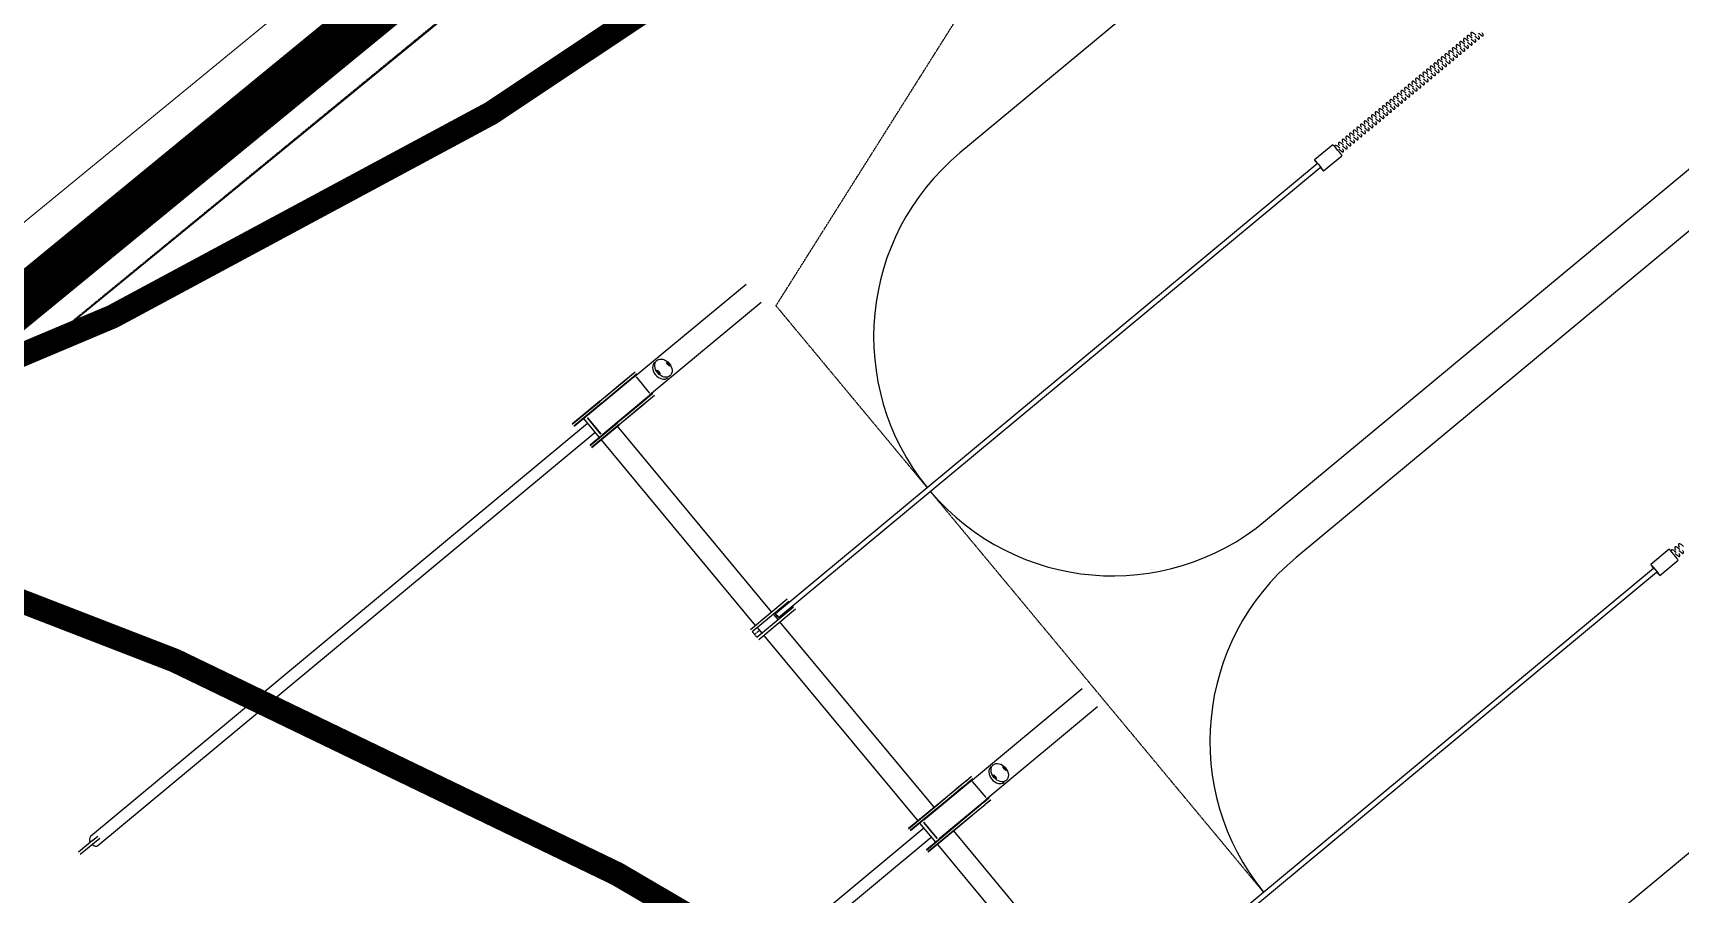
# Model space of a CAD drawing. Header units: millimetres. Extents: x 246416442 to 246896683, y 7418963194 to 7419503218.
# Drawn here: x 246838784 to 246845672, y 7419422837 to 7419426439 of the extents above; entities that cross this region are included whole.
import ezdxf
from ezdxf.lldxf.tags import DXFTag

# ---------------------------------------------------------------- set-up
doc = ezdxf.new("R2010")
doc.units = ezdxf.units.MM
for name, pattern in [('DASHED', [0.75, 0.5, -0.25]), ('DASHED2', [9.525, 6.35, -3.175]), ('HIDDEN', [9.525, 6.35, -3.175])]:
    doc.linetypes.add(name, pattern=pattern)
for name, color, linetype in [('L-EDGE-CONCRETE', 1, 'CONCRETE_EDGE_SHORT'), ('L-Hatch Boundary', 1, 'Continuous'), ('L-ST-SHADE-SAIL', 5, 'DASHED2'), ('L-X-E-PLAY', 9, 'Continuous'), ('L-X-E-PLAY (FallZone)', 252, 'HIDDEN'), ('L-X-E-PLAY (FreeSpace)', 5, 'Continuous')]:
    doc.layers.add(name, color=color, linetype=linetype)
doc.layers.add('L-SUB-SOIL DRAINAGE', color=170, linetype='SUBSOIL', lineweight=20)
doc.styles.get("Standard").update_dxf_attribs({"font": 'arial.ttf'})
doc.linetypes.add('CONCRETE_EDGE_SHORT', pattern='A,0.5,-0.2,["CE",Standard,S=0.1,R=0,X=-0.05,Y=-0.05],-0.2', length=0.9)
tags = doc.linetypes.add('SUBSOIL', pattern='A,12.7,-5.08,["SSD",Standard,S=2.54,R=0,X=-2.54,Y=-1.27],-6.35', length=24.13).pattern_tags.tags
tags[6] = DXFTag(74, 10)

# ---------------------------------------------------------------- blocks, each defined once
blk = doc.blocks.new('Double Skyrider - Moduplay')
at = {"layer": 'L-X-E-PLAY', "lineweight": 25}
for p, q in [((-130658.1, -683021.3), (-130757.9, -683021.3)), ((-130757.9, -683081.3), (-130658.1, -683081.3)), ((-127711.4, -683041.3), (-130656.7, -683041.3)), ((-130656.7, -683061.3), (-127711.4, -683061.3)), ((-127704.6, -683078.3), (-127704.6, -684087.3)), ((-127615.7, -684087.3), (-127615.7, -683078.3)), ((-128498.5, -684101.3), (-127890.8, -684101.3)), ((-127877, -684088.3), (-127906.5, -684088.3)), ((-127906.5, -684098.3), (-127877, -684098.3)), ((-127905.5, -684087.3), (-127876, -684087.3)), ((-127876, -684099.3), (-127905.5, -684099.3)), ((-127897.2, -684107.3), (-127897.2, -684195.3)), ((-127637.1, -684101.3), (-127890.8, -684101.3)), ((-127837.7, -684088.3), (-127876.1, -684088.3)), ((-127876.1, -684098.3), (-127837.7, -684098.3)), ((-127875.1, -684087.3), (-127837.7, -684087.3)), ((-127837.7, -684099.3), (-127875.1, -684099.3)), ((-127837.7, -684087.3), (-127714.8, -684087.3)), ((-127714.6, -684088.3), (-127837.7, -684088.3)), ((-127837.7, -684098.3), (-127714.6, -684098.3)), ((-127714.8, -684099.3), (-127837.7, -684099.3)), ((-127565.9, -684087.3), (-127714.8, -684087.3)), ((-127714.8, -684099.3), (-127565.9, -684099.3)), ((-127714.6, -684088.3), (-127564.9, -684088.3)), ((-127564.9, -684098.3), (-127714.6, -684098.3)), ((-127630.7, -684195.3), (-127630.7, -684107.3)), ((-127629.2, -684195.3), (-127629.2, -684107.3)), ((-127615.7, -684203.3), (-127615.7, -684099.3)), ((-124913.3, -684127.2), (-127615.7, -684127.2)), ((-127615.7, -684175.5), (-124913.3, -684175.5)), ((-127890.8, -684201.3), (-128498.5, -684201.3)), ((-127877, -684204.3), (-127906.5, -684204.3)), ((-127906.5, -684214.3), (-127877, -684214.3)), ((-127905.5, -684203.3), (-127876, -684203.3)), ((-127876, -684215.3), (-127905.5, -684215.3)), ((-127890.8, -684201.3), (-127637.1, -684201.3)), ((-127837.7, -684204.3), (-127876.1, -684204.3)), ((-127876.1, -684214.3), (-127837.7, -684214.3)), ((-127875.1, -684203.3), (-127837.7, -684203.3)), ((-127837.7, -684215.3), (-127875.1, -684215.3)), ((-127837.7, -684203.3), (-127714.8, -684203.3)), ((-127714.6, -684204.3), (-127837.7, -684204.3)), ((-127837.7, -684214.3), (-127714.6, -684214.3)), ((-127714.8, -684215.3), (-127837.7, -684215.3)), ((-127565.9, -684203.3), (-127714.8, -684203.3)), ((-127714.8, -684215.3), (-127565.9, -684215.3)), ((-127714.6, -684204.3), (-127564.9, -684204.3)), ((-127564.9, -684214.3), (-127714.6, -684214.3)), ((-127704.6, -684215.3), (-127704.6, -685224.3)), ((-127615.7, -685224.3), (-127615.7, -684215.3)), ((-130658.1, -685221.3), (-130757.9, -685221.3)), ((-127589.2, -685224.3), (-127788.6, -685224.3)), ((-130757.9, -685281.3), (-130658.1, -685281.3)), ((-127711.4, -685241.3), (-130656.7, -685241.3)), ((-130656.7, -685261.3), (-127711.4, -685261.3)), ((-127589.2, -685236.3), (-127788.6, -685236.3)), ((-127589.2, -685266.3), (-127788.6, -685266.3)), ((-127589.2, -685278.3), (-127788.6, -685278.3)), ((-127704.6, -685236.3), (-127704.6, -685266.3)), ((-127704.6, -685278.3), (-127704.6, -686287.3)), ((-127615.7, -685266.3), (-127615.7, -685236.3)), ((-127615.7, -686287.3), (-127615.7, -685278.3)), ((-128498.5, -686301.3), (-127890.8, -686301.3)), ((-127877, -686288.3), (-127906.5, -686288.3)), ((-127906.5, -686298.3), (-127877, -686298.3)), ((-127905.5, -686287.3), (-127876, -686287.3)), ((-127876, -686299.3), (-127905.5, -686299.3)), ((-127897.2, -686307.3), (-127897.2, -686395.3)), ((-127637.1, -686301.3), (-127890.8, -686301.3)), ((-127837.7, -686288.3), (-127876.1, -686288.3)), ((-127876.1, -686298.3), (-127837.7, -686298.3)), ((-127875.1, -686287.3), (-127837.7, -686287.3)), ((-127837.7, -686299.3), (-127875.1, -686299.3)), ((-127837.7, -686287.3), (-127714.8, -686287.3)), ((-127714.6, -686288.3), (-127837.7, -686288.3)), ((-127837.7, -686298.3), (-127714.6, -686298.3)), ((-127714.8, -686299.3), (-127837.7, -686299.3)), ((-127565.9, -686287.3), (-127714.8, -686287.3)), ((-127714.8, -686299.3), (-127565.9, -686299.3)), ((-127714.6, -686288.3), (-127564.9, -686288.3)), ((-127564.9, -686298.3), (-127714.6, -686298.3)), ((-127630.7, -686395.3), (-127630.7, -686307.3)), ((-127629.2, -686395.3), (-127629.2, -686307.3)), ((-127615.7, -686403.3), (-127615.7, -686299.3)), ((-124913.3, -686327.2), (-127615.7, -686327.2)), ((-127890.8, -686401.3), (-128498.5, -686401.3)), ((-127877, -686404.3), (-127906.5, -686404.3)), ((-127905.5, -686403.3), (-127876, -686403.3)), ((-127890.8, -686401.3), (-127637.1, -686401.3)), ((-127837.7, -686404.3), (-127876.1, -686404.3)), ((-127875.1, -686403.3), (-127837.7, -686403.3)), ((-127837.7, -686403.3), (-127714.8, -686403.3)), ((-127714.6, -686404.3), (-127837.7, -686404.3)), ((-127565.9, -686403.3), (-127714.8, -686403.3)), ((-127714.6, -686404.3), (-127564.9, -686404.3)), ((-127615.7, -686375.5), (-124913.3, -686375.5)), ((-124937.7, -686345.3), (-124909.4, -686345.3)), ((-124909.4, -686357.3), (-124937.7, -686357.3)), ((-124909.4, -686345.3), (-124832.1, -686345.3)), ((-124909.4, -686357.3), (-124832.1, -686357.3)), ((-127906.5, -686414.3), (-127877, -686414.3)), ((-127876, -686415.3), (-127905.5, -686415.3)), ((-127876.1, -686414.3), (-127837.7, -686414.3)), ((-127837.7, -686415.3), (-127875.1, -686415.3)), ((-127837.7, -686414.3), (-127714.6, -686414.3)), ((-127714.8, -686415.3), (-127837.7, -686415.3)), ((-127714.8, -686415.3), (-127565.9, -686415.3)), ((-127564.9, -686414.3), (-127714.6, -686414.3))]:
    blk.add_line(p, q, dxfattribs=at)
for centre, major_axis, ratio, start_param, end_param in [((-130757.9, -683051.3), (0, -30), 0.04774, 3.141593, 6.283185), ((-130658.1, -683051.3), (0, -30), 0.04774, 1.910633, 6.283185), ((-130658.1, -683051.3), (0, -30), 0.04774, 0, 1.230959), ((-127996.1, -684151.3), (0, -42.5), 0.735451, 0.000102, 3.14163), ((-130757.9, -685251.3), (0, -30), 0.04774, 3.141593, 6.283185), ((-130658.1, -685251.3), (0, -30), 0.04774, 1.910633, 6.283185), ((-130658.1, -685251.3), (0, -30), 0.04774, 0, 1.230959), ((-127996.1, -686351.3), (0, -42.5), 0.735451, 0.000102, 3.14163), ((-124913.3, -686351.3), (0, -24.1), 0.707107, 1.822086, 3.141593), ((-124913.3, -686351.3), (0, -24.1), 0.707107, 0.000003, 1.319507)]:
    blk.add_ellipse(centre, major_axis=major_axis, ratio=ratio, start_param=start_param, end_param=end_param, dxfattribs=at)
for centre, major_axis, ratio in [((-128007.9, -684151.3), (0, -42.5), 0.735451), ((-128034, -684151.3), (0, -10), 0.173648), ((-127981.9, -684151.3), (0, 10), 0.173648), ((-127711.4, -685251.3), (0, -10), 0.065951), ((-128007.9, -686351.3), (0, -42.5), 0.735451), ((-128034, -686351.3), (0, -10), 0.173648), ((-127981.9, -686351.3), (0, -10), 0.173648)]:
    blk.add_ellipse(centre, major_axis=major_axis, ratio=ratio, dxfattribs=at)
for points, knots in [([(-130811.7, -683051.3), (-130811.5, -683052.8), (-130811.1, -683055.2), (-130810.1, -683059.8), (-130808.9, -683065.2), (-130807.5, -683069.1), (-130805.6, -683071.6), (-130803.4, -683072.4), (-130801.6, -683072.2), (-130799.2, -683070.7), (-130797.7, -683067.4), (-130796.6, -683063.6), (-130796.1, -683061.9), (-130796, -683061.4)], [0, 0, 0, 0, 0.079069, 0.152162, 0.275296, 0.43682, 0.531631, 0.584274, 0.641545, 0.702525, 0.876498, 0.969875, 1, 1, 1, 1]), ([(-130785.8, -683051.3), (-130786, -683049.8), (-130786.4, -683047.4), (-130787.2, -683042.8), (-130788.2, -683037.5), (-130788.9, -683034.3), (-130789.8, -683032.2), (-130790.7, -683031), (-130792.1, -683030.4), (-130793.5, -683030.2), (-130795.4, -683031.1), (-130796.6, -683033.4), (-130797.4, -683036.4), (-130798, -683039.5), (-130798.3, -683041.3)], [0, 0, 0, 0, 0.080439, 0.15462, 0.279152, 0.441171, 0.489208, 0.544001, 0.576028, 0.607963, 0.664531, 0.759856, 0.877253, 1, 1, 1, 1]), ([(-130791.8, -683051.3), (-130791.5, -683052.8), (-130791.1, -683055.2), (-130790.1, -683059.8), (-130788.9, -683065.2), (-130787.5, -683069.1), (-130785.6, -683071.6), (-130783.4, -683072.4), (-130781.6, -683072.2), (-130779.2, -683070.7), (-130777.7, -683067.4), (-130776.6, -683063.6), (-130776.2, -683061.9), (-130776.1, -683061.4)], [0, 0, 0, 0, 0.079069, 0.152162, 0.275296, 0.43682, 0.531631, 0.584274, 0.641545, 0.702525, 0.876498, 0.969875, 1, 1, 1, 1]), ([(-130765.8, -683051.3), (-130766, -683049.8), (-130766.5, -683047.4), (-130767.3, -683042.8), (-130768.2, -683037.5), (-130768.9, -683034.3), (-130769.8, -683032.2), (-130770.7, -683031), (-130772.1, -683030.4), (-130773.5, -683030.2), (-130775.5, -683031.1), (-130776.6, -683033.4), (-130777.4, -683036.4), (-130778, -683039.5), (-130778.3, -683041.3)], [0, 0, 0, 0, 0.080439, 0.15462, 0.279152, 0.441171, 0.489208, 0.544001, 0.576028, 0.607963, 0.664531, 0.759856, 0.877253, 1, 1, 1, 1]), ([(-130771.8, -683051.3), (-130771.5, -683052.8), (-130771.1, -683055.2), (-130770.2, -683059.8), (-130768.9, -683065.2), (-130767.5, -683069.1), (-130765.6, -683071.6), (-130763.5, -683072.4), (-130761.6, -683072.2), (-130760.1, -683071.3), (-130759.2, -683070.2), (-130758.9, -683069.6)], [0, 0, 0, 0, 0.102176, 0.196632, 0.355751, 0.564481, 0.687001, 0.755029, 0.829037, 0.907838, 1, 1, 1, 1]), ([(-131524.9, -685251.3), (-131525.2, -685249.8), (-131525.6, -685247.4), (-131526.4, -685242.8), (-131527.3, -685237.5), (-131528.1, -685234.3), (-131528.9, -685232.2), (-131529.9, -685231), (-131531.2, -685230.4), (-131532.7, -685230.2), (-131534.6, -685231.1), (-131535.8, -685233.4), (-131536.5, -685236.4), (-131537.1, -685239.5), (-131537.5, -685241.3)], [0, 0, 0, 0, 0.080439, 0.15462, 0.279152, 0.441171, 0.489208, 0.544001, 0.576028, 0.607963, 0.664531, 0.759856, 0.877253, 1, 1, 1, 1]), ([(-131504.9, -685251.3), (-131505.2, -685249.8), (-131505.6, -685247.4), (-131506.4, -685242.8), (-131507.3, -685237.5), (-131508.1, -685234.3), (-131509, -685232.2), (-131509.9, -685231), (-131511.2, -685230.4), (-131512.7, -685230.2), (-131514.6, -685231.1), (-131515.8, -685233.4), (-131516.6, -685236.4), (-131517.2, -685239.5), (-131517.5, -685241.3)], [0, 0, 0, 0, 0.080439, 0.15462, 0.279152, 0.441171, 0.489208, 0.544001, 0.576028, 0.607963, 0.664531, 0.759856, 0.877253, 1, 1, 1, 1]), ([(-131485, -685251.3), (-131485.2, -685249.8), (-131485.6, -685247.4), (-131486.4, -685242.8), (-131487.4, -685237.5), (-131488.1, -685234.3), (-131489, -685232.2), (-131489.9, -685231), (-131491.3, -685230.4), (-131492.7, -685230.2), (-131494.6, -685231.1), (-131495.8, -685233.4), (-131496.6, -685236.4), (-131497.2, -685239.5), (-131497.5, -685241.3)], [0, 0, 0, 0, 0.080439, 0.15462, 0.279152, 0.441171, 0.489208, 0.544001, 0.576028, 0.607963, 0.664531, 0.759856, 0.877253, 1, 1, 1, 1]), ([(-131465, -685251.3), (-131465.3, -685249.8), (-131465.7, -685247.4), (-131466.5, -685242.8), (-131467.4, -685237.5), (-131468.2, -685234.3), (-131469, -685232.2), (-131469.9, -685231), (-131471.3, -685230.4), (-131472.7, -685230.2), (-131474.7, -685231.1), (-131475.8, -685233.4), (-131476.6, -685236.4), (-131477.2, -685239.5), (-131477.5, -685241.3)], [0, 0, 0, 0, 0.080439, 0.15462, 0.279152, 0.441171, 0.489208, 0.544001, 0.576028, 0.607963, 0.664531, 0.759856, 0.877253, 1, 1, 1, 1]), ([(-131445, -685251.3), (-131445.3, -685249.8), (-131445.7, -685247.4), (-131446.5, -685242.8), (-131447.4, -685237.5), (-131448.2, -685234.3), (-131449, -685232.2), (-131450, -685231), (-131451.3, -685230.4), (-131452.7, -685230.2), (-131454.7, -685231.1), (-131455.9, -685233.4), (-131456.6, -685236.4), (-131457.2, -685239.5), (-131457.5, -685241.3)], [0, 0, 0, 0, 0.080439, 0.15462, 0.279152, 0.441171, 0.489208, 0.544001, 0.576028, 0.607963, 0.664531, 0.759856, 0.877253, 1, 1, 1, 1]), ([(-131425, -685251.3), (-131425.3, -685249.8), (-131425.7, -685247.4), (-131426.5, -685242.8), (-131427.4, -685237.5), (-131428.2, -685234.3), (-131429, -685232.2), (-131430, -685231), (-131431.3, -685230.4), (-131432.8, -685230.2), (-131434.7, -685231.1), (-131435.9, -685233.4), (-131436.7, -685236.4), (-131437.2, -685239.5), (-131437.6, -685241.3)], [0, 0, 0, 0, 0.080439, 0.15462, 0.279152, 0.441171, 0.489208, 0.544001, 0.576028, 0.607963, 0.664531, 0.759856, 0.877253, 1, 1, 1, 1]), ([(-131405.1, -685251.3), (-131405.3, -685249.8), (-131405.7, -685247.4), (-131406.5, -685242.8), (-131407.4, -685237.5), (-131408.2, -685234.3), (-131409.1, -685232.2), (-131410, -685231), (-131411.4, -685230.4), (-131412.8, -685230.2), (-131414.7, -685231.1), (-131415.9, -685233.4), (-131416.7, -685236.4), (-131417.3, -685239.5), (-131417.6, -685241.3)], [0, 0, 0, 0, 0.080439, 0.15462, 0.279152, 0.441171, 0.489208, 0.544001, 0.576028, 0.607963, 0.664531, 0.759856, 0.877253, 1, 1, 1, 1]), ([(-131385.1, -685251.3), (-131385.3, -685249.8), (-131385.8, -685247.4), (-131386.6, -685242.8), (-131387.5, -685237.5), (-131388.2, -685234.3), (-131389.1, -685232.2), (-131390, -685231), (-131391.4, -685230.4), (-131392.8, -685230.2), (-131394.7, -685231.1), (-131395.9, -685233.4), (-131396.7, -685236.4), (-131397.3, -685239.5), (-131397.6, -685241.3)], [0, 0, 0, 0, 0.080439, 0.15462, 0.279152, 0.441171, 0.489208, 0.544001, 0.576028, 0.607963, 0.664531, 0.759856, 0.877253, 1, 1, 1, 1]), ([(-131365.1, -685251.3), (-131365.4, -685249.8), (-131365.8, -685247.4), (-131366.6, -685242.8), (-131367.5, -685237.5), (-131368.3, -685234.3), (-131369.1, -685232.2), (-131370.1, -685231), (-131371.4, -685230.4), (-131372.8, -685230.2), (-131374.8, -685231.1), (-131375.9, -685233.4), (-131376.7, -685236.4), (-131377.3, -685239.5), (-131377.6, -685241.3)], [0, 0, 0, 0, 0.080439, 0.15462, 0.279152, 0.441171, 0.489208, 0.544001, 0.576028, 0.607963, 0.664531, 0.759856, 0.877253, 1, 1, 1, 1]), ([(-131345.1, -685251.3), (-131345.4, -685249.8), (-131345.8, -685247.4), (-131346.6, -685242.8), (-131347.5, -685237.5), (-131348.3, -685234.3), (-131349.1, -685232.2), (-131350.1, -685231), (-131351.4, -685230.4), (-131352.9, -685230.2), (-131354.8, -685231.1), (-131356, -685233.4), (-131356.7, -685236.4), (-131357.3, -685239.5), (-131357.7, -685241.3)], [0, 0, 0, 0, 0.080439, 0.15462, 0.279152, 0.441171, 0.489208, 0.544001, 0.576028, 0.607963, 0.664531, 0.759856, 0.877253, 1, 1, 1, 1]), ([(-131325.2, -685251.3), (-131325.4, -685249.8), (-131325.8, -685247.4), (-131326.6, -685242.8), (-131327.5, -685237.5), (-131328.3, -685234.3), (-131329.2, -685232.2), (-131330.1, -685231), (-131331.5, -685230.4), (-131332.9, -685230.2), (-131334.8, -685231.1), (-131336, -685233.4), (-131336.8, -685236.4), (-131337.4, -685239.5), (-131337.7, -685241.3)], [0, 0, 0, 0, 0.0804388, 0.15462, 0.2791519, 0.4411707, 0.489208, 0.5440015, 0.5760281, 0.6079632, 0.6645312, 0.7598557, 0.8772531, 1, 1, 1, 1]), ([(-131305.2, -685251.3), (-131305.4, -685249.8), (-131305.9, -685247.4), (-131306.7, -685242.8), (-131307.6, -685237.5), (-131308.3, -685234.3), (-131309.2, -685232.2), (-131310.1, -685231), (-131311.5, -685230.4), (-131312.9, -685230.2), (-131314.8, -685231.1), (-131316, -685233.4), (-131316.8, -685236.4), (-131317.4, -685239.5), (-131317.7, -685241.3)], [0, 0, 0, 0, 0.0804388, 0.15462, 0.2791519, 0.4411707, 0.489208, 0.5440015, 0.5760281, 0.6079632, 0.6645312, 0.7598557, 0.8772531, 1, 1, 1, 1]), ([(-131285.2, -685251.3), (-131285.5, -685249.8), (-131285.9, -685247.4), (-131286.7, -685242.8), (-131287.6, -685237.5), (-131288.4, -685234.3), (-131289.2, -685232.2), (-131290.2, -685231), (-131291.5, -685230.4), (-131292.9, -685230.2), (-131294.9, -685231.1), (-131296, -685233.4), (-131296.8, -685236.4), (-131297.4, -685239.5), (-131297.7, -685241.3)], [0, 0, 0, 0, 0.0804388, 0.15462, 0.2791519, 0.4411707, 0.489208, 0.5440015, 0.5760281, 0.6079632, 0.6645312, 0.7598557, 0.8772531, 1, 1, 1, 1]), ([(-131265.2, -685251.3), (-131265.5, -685249.8), (-131265.9, -685247.4), (-131266.7, -685242.8), (-131267.6, -685237.5), (-131268.4, -685234.3), (-131269.2, -685232.2), (-131270.2, -685231), (-131271.5, -685230.4), (-131272.9, -685230.2), (-131274.9, -685231.1), (-131276.1, -685233.4), (-131276.8, -685236.4), (-131277.4, -685239.5), (-131277.8, -685241.3)], [0, 0, 0, 0, 0.0804388, 0.15462, 0.2791519, 0.4411707, 0.489208, 0.5440015, 0.5760281, 0.6079632, 0.6645312, 0.7598557, 0.8772531, 1, 1, 1, 1]), ([(-131245.2, -685251.3), (-131245.5, -685249.8), (-131245.9, -685247.4), (-131246.7, -685242.8), (-131247.6, -685237.5), (-131248.4, -685234.3), (-131249.3, -685232.2), (-131250.2, -685231), (-131251.5, -685230.4), (-131253, -685230.2), (-131254.9, -685231.1), (-131256.1, -685233.4), (-131256.9, -685236.4), (-131257.5, -685239.5), (-131257.8, -685241.3)], [0, 0, 0, 0, 0.080439, 0.15462, 0.279152, 0.441171, 0.489208, 0.544001, 0.576028, 0.607963, 0.664531, 0.759856, 0.877253, 1, 1, 1, 1]), ([(-131225.3, -685251.3), (-131225.5, -685249.8), (-131225.9, -685247.4), (-131226.7, -685242.8), (-131227.7, -685237.5), (-131228.4, -685234.3), (-131229.3, -685232.2), (-131230.2, -685231), (-131231.6, -685230.4), (-131233, -685230.2), (-131234.9, -685231.1), (-131236.1, -685233.4), (-131236.9, -685236.4), (-131237.5, -685239.5), (-131237.8, -685241.3)], [0, 0, 0, 0, 0.080439, 0.15462, 0.279152, 0.441171, 0.489208, 0.544001, 0.576028, 0.607963, 0.664531, 0.759856, 0.877253, 1, 1, 1, 1]), ([(-131205.3, -685251.3), (-131205.5, -685249.8), (-131206, -685247.4), (-131206.8, -685242.8), (-131207.7, -685237.5), (-131208.4, -685234.3), (-131209.3, -685232.2), (-131210.2, -685231), (-131211.6, -685230.4), (-131213, -685230.2), (-131214.9, -685231.1), (-131216.1, -685233.4), (-131216.9, -685236.4), (-131217.5, -685239.5), (-131217.8, -685241.3)], [0, 0, 0, 0, 0.080439, 0.15462, 0.279152, 0.441171, 0.489208, 0.544001, 0.576028, 0.607963, 0.664531, 0.759856, 0.877253, 1, 1, 1, 1]), ([(-131185.3, -685251.3), (-131185.6, -685249.8), (-131186, -685247.4), (-131186.8, -685242.8), (-131187.7, -685237.5), (-131188.5, -685234.3), (-131189.3, -685232.2), (-131190.3, -685231), (-131191.6, -685230.4), (-131193, -685230.2), (-131195, -685231.1), (-131196.2, -685233.4), (-131196.9, -685236.4), (-131197.5, -685239.5), (-131197.8, -685241.3)], [0, 0, 0, 0, 0.080439, 0.15462, 0.279152, 0.441171, 0.489208, 0.544001, 0.576028, 0.607963, 0.664531, 0.759856, 0.877253, 1, 1, 1, 1]), ([(-131165.3, -685251.3), (-131165.6, -685249.8), (-131166, -685247.4), (-131166.8, -685242.8), (-131167.7, -685237.5), (-131168.5, -685234.3), (-131169.3, -685232.2), (-131170.3, -685231), (-131171.6, -685230.4), (-131173.1, -685230.2), (-131175, -685231.1), (-131176.2, -685233.4), (-131177, -685236.4), (-131177.5, -685239.5), (-131177.9, -685241.3)], [0, 0, 0, 0, 0.080439, 0.15462, 0.279152, 0.441171, 0.489208, 0.544001, 0.576028, 0.607963, 0.664531, 0.759856, 0.877253, 1, 1, 1, 1]), ([(-131145.4, -685251.3), (-131145.6, -685249.8), (-131146, -685247.4), (-131146.8, -685242.8), (-131147.7, -685237.5), (-131148.5, -685234.3), (-131149.4, -685232.2), (-131150.3, -685231), (-131151.7, -685230.4), (-131153.1, -685230.2), (-131155, -685231.1), (-131156.2, -685233.4), (-131157, -685236.4), (-131157.6, -685239.5), (-131157.9, -685241.3)], [0, 0, 0, 0, 0.080439, 0.15462, 0.279152, 0.441171, 0.489208, 0.544001, 0.576028, 0.607963, 0.664531, 0.759856, 0.877253, 1, 1, 1, 1]), ([(-131125.4, -685251.3), (-131125.6, -685249.8), (-131126.1, -685247.4), (-131126.9, -685242.8), (-131127.8, -685237.5), (-131128.5, -685234.3), (-131129.4, -685232.2), (-131130.3, -685231), (-131131.7, -685230.4), (-131133.1, -685230.2), (-131135, -685231.1), (-131136.2, -685233.4), (-131137, -685236.4), (-131137.6, -685239.5), (-131137.9, -685241.3)], [0, 0, 0, 0, 0.080439, 0.15462, 0.279152, 0.441171, 0.489208, 0.544001, 0.576028, 0.607963, 0.664531, 0.759856, 0.877253, 1, 1, 1, 1]), ([(-131105.4, -685251.3), (-131105.7, -685249.8), (-131106.1, -685247.4), (-131106.9, -685242.8), (-131107.8, -685237.5), (-131108.6, -685234.3), (-131109.4, -685232.2), (-131110.4, -685231), (-131111.7, -685230.4), (-131113.1, -685230.2), (-131115.1, -685231.1), (-131116.2, -685233.4), (-131117, -685236.4), (-131117.6, -685239.5), (-131117.9, -685241.3)], [0, 0, 0, 0, 0.080439, 0.15462, 0.279152, 0.441171, 0.489208, 0.544001, 0.576028, 0.607963, 0.664531, 0.759856, 0.877253, 1, 1, 1, 1]), ([(-131085.4, -685251.3), (-131085.7, -685249.8), (-131086.1, -685247.4), (-131086.9, -685242.8), (-131087.8, -685237.5), (-131088.6, -685234.3), (-131089.4, -685232.2), (-131090.4, -685231), (-131091.7, -685230.4), (-131093.2, -685230.2), (-131095.1, -685231.1), (-131096.3, -685233.4), (-131097, -685236.4), (-131097.6, -685239.5), (-131098, -685241.3)], [0, 0, 0, 0, 0.0804388, 0.15462, 0.2791519, 0.4411707, 0.489208, 0.5440015, 0.5760281, 0.6079632, 0.6645312, 0.7598557, 0.8772531, 1, 1, 1, 1]), ([(-131065.4, -685251.3), (-131065.7, -685249.8), (-131066.1, -685247.4), (-131066.9, -685242.8), (-131067.8, -685237.5), (-131068.6, -685234.3), (-131069.5, -685232.2), (-131070.4, -685231), (-131071.7, -685230.4), (-131073.2, -685230.2), (-131075.1, -685231.1), (-131076.3, -685233.4), (-131077.1, -685236.4), (-131077.7, -685239.5), (-131078, -685241.3)], [0, 0, 0, 0, 0.080439, 0.15462, 0.279152, 0.441171, 0.489208, 0.544001, 0.576028, 0.607963, 0.664531, 0.759856, 0.877253, 1, 1, 1, 1]), ([(-131045.5, -685251.3), (-131045.7, -685249.8), (-131046.2, -685247.4), (-131047, -685242.8), (-131047.9, -685237.5), (-131048.6, -685234.3), (-131049.5, -685232.2), (-131050.4, -685231), (-131051.8, -685230.4), (-131053.2, -685230.2), (-131055.1, -685231.1), (-131056.3, -685233.4), (-131057.1, -685236.4), (-131057.7, -685239.5), (-131058, -685241.3)], [0, 0, 0, 0, 0.080439, 0.15462, 0.279152, 0.441171, 0.489208, 0.544001, 0.576028, 0.607963, 0.664531, 0.759856, 0.877253, 1, 1, 1, 1]), ([(-131025.5, -685251.3), (-131025.8, -685249.8), (-131026.2, -685247.4), (-131027, -685242.8), (-131027.9, -685237.5), (-131028.7, -685234.3), (-131029.5, -685232.2), (-131030.5, -685231), (-131031.8, -685230.4), (-131033.2, -685230.2), (-131035.2, -685231.1), (-131036.3, -685233.4), (-131037.1, -685236.4), (-131037.7, -685239.5), (-131038, -685241.3)], [0, 0, 0, 0, 0.0804388, 0.15462, 0.2791519, 0.4411707, 0.489208, 0.5440015, 0.5760281, 0.6079632, 0.6645312, 0.7598557, 0.8772531, 1, 1, 1, 1]), ([(-131005.5, -685251.3), (-131005.8, -685249.8), (-131006.2, -685247.4), (-131007, -685242.8), (-131007.9, -685237.5), (-131008.7, -685234.3), (-131009.5, -685232.2), (-131010.5, -685231), (-131011.8, -685230.4), (-131013.2, -685230.2), (-131015.2, -685231.1), (-131016.4, -685233.4), (-131017.1, -685236.4), (-131017.7, -685239.5), (-131018, -685241.3)], [0, 0, 0, 0, 0.080439, 0.15462, 0.279152, 0.441171, 0.489208, 0.544001, 0.576028, 0.607963, 0.664531, 0.759856, 0.877253, 1, 1, 1, 1]), ([(-130985.5, -685251.3), (-130985.8, -685249.8), (-130986.2, -685247.4), (-130987, -685242.8), (-130987.9, -685237.5), (-130988.7, -685234.3), (-130989.5, -685232.2), (-130990.5, -685231), (-130991.8, -685230.4), (-130993.3, -685230.2), (-130995.2, -685231.1), (-130996.4, -685233.4), (-130997.2, -685236.4), (-130997.8, -685239.5), (-130998.1, -685241.3)], [0, 0, 0, 0, 0.080439, 0.15462, 0.279152, 0.441171, 0.489208, 0.544001, 0.576028, 0.607963, 0.664531, 0.759856, 0.877253, 1, 1, 1, 1]), ([(-130965.6, -685251.3), (-130965.8, -685249.8), (-130966.2, -685247.4), (-130967, -685242.8), (-130967.9, -685237.5), (-130968.7, -685234.3), (-130969.6, -685232.2), (-130970.5, -685231), (-130971.9, -685230.4), (-130973.3, -685230.2), (-130975.2, -685231.1), (-130976.4, -685233.4), (-130977.2, -685236.4), (-130977.8, -685239.5), (-130978.1, -685241.3)], [0, 0, 0, 0, 0.0804388, 0.15462, 0.2791519, 0.4411707, 0.489208, 0.5440015, 0.5760281, 0.6079632, 0.6645312, 0.7598557, 0.8772531, 1, 1, 1, 1]), ([(-130945.6, -685251.3), (-130945.8, -685249.8), (-130946.3, -685247.4), (-130947.1, -685242.8), (-130948, -685237.5), (-130948.7, -685234.3), (-130949.6, -685232.2), (-130950.5, -685231), (-130951.9, -685230.4), (-130953.3, -685230.2), (-130955.2, -685231.1), (-130956.4, -685233.4), (-130957.2, -685236.4), (-130957.8, -685239.5), (-130958.1, -685241.3)], [0, 0, 0, 0, 0.080439, 0.15462, 0.279152, 0.441171, 0.489208, 0.544001, 0.576028, 0.607963, 0.664531, 0.759856, 0.877253, 1, 1, 1, 1]), ([(-130925.6, -685251.3), (-130925.9, -685249.8), (-130926.3, -685247.4), (-130927.1, -685242.8), (-130928, -685237.5), (-130928.8, -685234.3), (-130929.6, -685232.2), (-130930.6, -685231), (-130931.9, -685230.4), (-130933.3, -685230.2), (-130935.3, -685231.1), (-130936.5, -685233.4), (-130937.2, -685236.4), (-130937.8, -685239.5), (-130938.1, -685241.3)], [0, 0, 0, 0, 0.0804388, 0.15462, 0.2791519, 0.4411707, 0.489208, 0.5440015, 0.5760281, 0.6079632, 0.6645312, 0.7598557, 0.8772531, 1, 1, 1, 1]), ([(-130905.6, -685251.3), (-130905.9, -685249.8), (-130906.3, -685247.4), (-130907.1, -685242.8), (-130908, -685237.5), (-130908.8, -685234.3), (-130909.6, -685232.2), (-130910.6, -685231), (-130911.9, -685230.4), (-130913.4, -685230.2), (-130915.3, -685231.1), (-130916.5, -685233.4), (-130917.2, -685236.4), (-130917.8, -685239.5), (-130918.2, -685241.3)], [0, 0, 0, 0, 0.080439, 0.15462, 0.279152, 0.441171, 0.489208, 0.544001, 0.576028, 0.607963, 0.664531, 0.759856, 0.877253, 1, 1, 1, 1]), ([(-130885.7, -685251.3), (-130885.9, -685249.8), (-130886.3, -685247.4), (-130887.1, -685242.8), (-130888, -685237.5), (-130888.8, -685234.3), (-130889.7, -685232.2), (-130890.6, -685231), (-130892, -685230.4), (-130893.4, -685230.2), (-130895.3, -685231.1), (-130896.5, -685233.4), (-130897.3, -685236.4), (-130897.9, -685239.5), (-130898.2, -685241.3)], [0, 0, 0, 0, 0.080439, 0.15462, 0.279152, 0.441171, 0.489208, 0.544001, 0.576028, 0.607963, 0.664531, 0.759856, 0.877253, 1, 1, 1, 1]), ([(-130865.7, -685251.3), (-130865.9, -685249.8), (-130866.4, -685247.4), (-130867.2, -685242.8), (-130868.1, -685237.5), (-130868.8, -685234.3), (-130869.7, -685232.2), (-130870.6, -685231), (-130872, -685230.4), (-130873.4, -685230.2), (-130875.3, -685231.1), (-130876.5, -685233.4), (-130877.3, -685236.4), (-130877.9, -685239.5), (-130878.2, -685241.3)], [0, 0, 0, 0, 0.0804388, 0.15462, 0.2791519, 0.4411707, 0.489208, 0.5440015, 0.5760281, 0.6079632, 0.6645312, 0.7598557, 0.8772531, 1, 1, 1, 1]), ([(-130845.7, -685251.3), (-130846, -685249.8), (-130846.4, -685247.4), (-130847.2, -685242.8), (-130848.1, -685237.5), (-130848.9, -685234.3), (-130849.7, -685232.2), (-130850.7, -685231), (-130852, -685230.4), (-130853.4, -685230.2), (-130855.4, -685231.1), (-130856.5, -685233.4), (-130857.3, -685236.4), (-130857.9, -685239.5), (-130858.2, -685241.3)], [0, 0, 0, 0, 0.080439, 0.15462, 0.279152, 0.441171, 0.489208, 0.544001, 0.576028, 0.607963, 0.664531, 0.759856, 0.877253, 1, 1, 1, 1]), ([(-130825.7, -685251.3), (-130826, -685249.8), (-130826.4, -685247.4), (-130827.2, -685242.8), (-130828.1, -685237.5), (-130828.9, -685234.3), (-130829.7, -685232.2), (-130830.7, -685231), (-130832, -685230.4), (-130833.4, -685230.2), (-130835.4, -685231.1), (-130836.6, -685233.4), (-130837.3, -685236.4), (-130837.9, -685239.5), (-130838.3, -685241.3)], [0, 0, 0, 0, 0.080439, 0.15462, 0.279152, 0.441171, 0.489208, 0.544001, 0.576028, 0.607963, 0.664531, 0.759856, 0.877253, 1, 1, 1, 1]), ([(-130805.7, -685251.3), (-130806, -685249.8), (-130806.4, -685247.4), (-130807.2, -685242.8), (-130808.1, -685237.5), (-130808.9, -685234.3), (-130809.8, -685232.2), (-130810.7, -685231), (-130812, -685230.4), (-130813.5, -685230.2), (-130815.4, -685231.1), (-130816.6, -685233.4), (-130817.4, -685236.4), (-130818, -685239.5), (-130818.3, -685241.3)], [0, 0, 0, 0, 0.080439, 0.15462, 0.279152, 0.441171, 0.489208, 0.544001, 0.576028, 0.607963, 0.664531, 0.759856, 0.877253, 1, 1, 1, 1]), ([(-130785.8, -685251.3), (-130786, -685249.8), (-130786.4, -685247.4), (-130787.2, -685242.8), (-130788.2, -685237.5), (-130788.9, -685234.3), (-130789.8, -685232.2), (-130790.7, -685231), (-130792.1, -685230.4), (-130793.5, -685230.2), (-130795.4, -685231.1), (-130796.6, -685233.4), (-130797.4, -685236.4), (-130798, -685239.5), (-130798.3, -685241.3)], [0, 0, 0, 0, 0.080439, 0.15462, 0.279152, 0.441171, 0.489208, 0.544001, 0.576028, 0.607963, 0.664531, 0.759856, 0.877253, 1, 1, 1, 1]), ([(-130765.8, -685251.3), (-130766, -685249.8), (-130766.5, -685247.4), (-130767.3, -685242.8), (-130768.2, -685237.5), (-130768.9, -685234.3), (-130769.8, -685232.2), (-130770.7, -685231), (-130772.1, -685230.4), (-130773.5, -685230.2), (-130775.5, -685231.1), (-130776.6, -685233.4), (-130777.4, -685236.4), (-130778, -685239.5), (-130778.3, -685241.3)], [0, 0, 0, 0, 0.0804388, 0.15462, 0.2791519, 0.4411707, 0.489208, 0.5440015, 0.5760281, 0.6079632, 0.6645312, 0.7598557, 0.8772531, 1, 1, 1, 1]), ([(-131510.9, -685251.3), (-131510.7, -685252.8), (-131510.3, -685255.2), (-131509.3, -685259.8), (-131508.1, -685265.2), (-131506.7, -685269.1), (-131504.8, -685271.6), (-131502.6, -685272.4), (-131500.8, -685272.2), (-131498.4, -685270.7), (-131496.9, -685267.4), (-131495.8, -685263.6), (-131495.3, -685261.9), (-131495.2, -685261.4)], [0, 0, 0, 0, 0.079069, 0.152162, 0.275296, 0.43682, 0.531631, 0.584274, 0.641545, 0.702525, 0.876498, 0.969875, 1, 1, 1, 1]), ([(-131491, -685251.3), (-131490.7, -685252.8), (-131490.3, -685255.2), (-131489.3, -685259.8), (-131488.1, -685265.2), (-131486.7, -685269.1), (-131484.8, -685271.6), (-131482.6, -685272.4), (-131480.8, -685272.2), (-131478.4, -685270.7), (-131476.9, -685267.4), (-131475.8, -685263.6), (-131475.4, -685261.9), (-131475.3, -685261.4)], [0, 0, 0, 0, 0.0790686, 0.1521622, 0.2752956, 0.4368201, 0.5316314, 0.5842744, 0.6415454, 0.7025247, 0.8764978, 0.969875, 1, 1, 1, 1]), ([(-131471, -685251.3), (-131470.7, -685252.8), (-131470.3, -685255.2), (-131469.4, -685259.8), (-131468.1, -685265.2), (-131466.7, -685269.1), (-131464.8, -685271.6), (-131462.7, -685272.4), (-131460.8, -685272.2), (-131458.4, -685270.7), (-131456.9, -685267.4), (-131455.8, -685263.6), (-131455.4, -685261.9), (-131455.3, -685261.4)], [0, 0, 0, 0, 0.079069, 0.152162, 0.275296, 0.43682, 0.531631, 0.584274, 0.641545, 0.702525, 0.876498, 0.969875, 1, 1, 1, 1]), ([(-131451, -685251.3), (-131450.8, -685252.8), (-131450.3, -685255.2), (-131449.4, -685259.8), (-131448.1, -685265.2), (-131446.7, -685269.1), (-131444.9, -685271.6), (-131442.7, -685272.4), (-131440.8, -685272.2), (-131438.4, -685270.7), (-131436.9, -685267.4), (-131435.8, -685263.6), (-131435.4, -685261.9), (-131435.3, -685261.4)], [0, 0, 0, 0, 0.079069, 0.152162, 0.275296, 0.43682, 0.531631, 0.584274, 0.641545, 0.702525, 0.876498, 0.969875, 1, 1, 1, 1]), ([(-131431, -685251.3), (-131430.8, -685252.8), (-131430.4, -685255.2), (-131429.4, -685259.8), (-131428.2, -685265.2), (-131426.7, -685269.1), (-131424.9, -685271.6), (-131422.7, -685272.4), (-131420.9, -685272.2), (-131418.5, -685270.7), (-131416.9, -685267.4), (-131415.9, -685263.6), (-131415.4, -685261.9), (-131415.3, -685261.4)], [0, 0, 0, 0, 0.0790686, 0.1521622, 0.2752956, 0.4368201, 0.5316314, 0.5842744, 0.6415454, 0.7025247, 0.8764978, 0.969875, 1, 1, 1, 1]), ([(-131411.1, -685251.3), (-131410.8, -685252.8), (-131410.4, -685255.2), (-131409.4, -685259.8), (-131408.2, -685265.2), (-131406.8, -685269.1), (-131404.9, -685271.6), (-131402.7, -685272.4), (-131400.9, -685272.2), (-131398.5, -685270.7), (-131397, -685267.4), (-131395.9, -685263.6), (-131395.5, -685261.9), (-131395.4, -685261.4)], [0, 0, 0, 0, 0.079069, 0.152162, 0.275296, 0.43682, 0.531631, 0.584274, 0.641545, 0.702525, 0.876498, 0.969875, 1, 1, 1, 1]), ([(-131391.1, -685251.3), (-131390.8, -685252.8), (-131390.4, -685255.2), (-131389.5, -685259.8), (-131388.2, -685265.2), (-131386.8, -685269.1), (-131384.9, -685271.6), (-131382.8, -685272.4), (-131380.9, -685272.2), (-131378.5, -685270.7), (-131377, -685267.4), (-131375.9, -685263.6), (-131375.5, -685261.9), (-131375.4, -685261.4)], [0, 0, 0, 0, 0.079069, 0.152162, 0.275296, 0.43682, 0.531631, 0.584274, 0.641545, 0.702525, 0.876498, 0.969875, 1, 1, 1, 1]), ([(-131371.1, -685251.3), (-131370.8, -685252.8), (-131370.4, -685255.2), (-131369.5, -685259.8), (-131368.2, -685265.2), (-131366.8, -685269.1), (-131365, -685271.6), (-131362.8, -685272.4), (-131360.9, -685272.2), (-131358.5, -685270.7), (-131357, -685267.4), (-131355.9, -685263.6), (-131355.5, -685261.9), (-131355.4, -685261.4)], [0, 0, 0, 0, 0.0790686, 0.1521622, 0.2752956, 0.4368201, 0.5316314, 0.5842744, 0.6415454, 0.7025247, 0.8764978, 0.969875, 1, 1, 1, 1]), ([(-131351.1, -685251.3), (-131350.9, -685252.8), (-131350.4, -685255.2), (-131349.5, -685259.8), (-131348.3, -685265.2), (-131346.8, -685269.1), (-131345, -685271.6), (-131342.8, -685272.4), (-131341, -685272.2), (-131338.6, -685270.7), (-131337, -685267.4), (-131336, -685263.6), (-131335.5, -685261.9), (-131335.4, -685261.4)], [0, 0, 0, 0, 0.0790686, 0.1521622, 0.2752956, 0.4368201, 0.5316314, 0.5842744, 0.6415454, 0.7025247, 0.8764978, 0.969875, 1, 1, 1, 1]), ([(-131331.2, -685251.3), (-131330.9, -685252.8), (-131330.5, -685255.2), (-131329.5, -685259.8), (-131328.3, -685265.2), (-131326.9, -685269.1), (-131325, -685271.6), (-131322.8, -685272.4), (-131321, -685272.2), (-131318.6, -685270.7), (-131317.1, -685267.4), (-131316, -685263.6), (-131315.5, -685261.9), (-131315.4, -685261.4)], [0, 0, 0, 0, 0.0790686, 0.1521622, 0.2752956, 0.4368201, 0.5316314, 0.5842744, 0.6415454, 0.7025247, 0.8764978, 0.969875, 1, 1, 1, 1]), ([(-131311.2, -685251.3), (-131310.9, -685252.8), (-131310.5, -685255.2), (-131309.6, -685259.8), (-131308.3, -685265.2), (-131306.9, -685269.1), (-131305, -685271.6), (-131302.8, -685272.4), (-131301, -685272.2), (-131298.6, -685270.7), (-131297.1, -685267.4), (-131296, -685263.6), (-131295.6, -685261.9), (-131295.5, -685261.4)], [0, 0, 0, 0, 0.079069, 0.152162, 0.275296, 0.43682, 0.531631, 0.584274, 0.641545, 0.702525, 0.876498, 0.969875, 1, 1, 1, 1]), ([(-131291.2, -685251.3), (-131290.9, -685252.8), (-131290.5, -685255.2), (-131289.6, -685259.8), (-131288.3, -685265.2), (-131286.9, -685269.1), (-131285, -685271.6), (-131282.9, -685272.4), (-131281, -685272.2), (-131278.6, -685270.7), (-131277.1, -685267.4), (-131276, -685263.6), (-131275.6, -685261.9), (-131275.5, -685261.4)], [0, 0, 0, 0, 0.079069, 0.152162, 0.275296, 0.43682, 0.531631, 0.584274, 0.641545, 0.702525, 0.876498, 0.969875, 1, 1, 1, 1]), ([(-131271.2, -685251.3), (-131271, -685252.8), (-131270.5, -685255.2), (-131269.6, -685259.8), (-131268.3, -685265.2), (-131266.9, -685269.1), (-131265.1, -685271.6), (-131262.9, -685272.4), (-131261.1, -685272.2), (-131258.7, -685270.7), (-131257.1, -685267.4), (-131256, -685263.6), (-131255.6, -685261.9), (-131255.5, -685261.4)], [0, 0, 0, 0, 0.079069, 0.152162, 0.275296, 0.43682, 0.531631, 0.584274, 0.641545, 0.702525, 0.876498, 0.969875, 1, 1, 1, 1]), ([(-131251.2, -685251.3), (-131251, -685252.8), (-131250.6, -685255.2), (-131249.6, -685259.8), (-131248.4, -685265.2), (-131246.9, -685269.1), (-131245.1, -685271.6), (-131242.9, -685272.4), (-131241.1, -685272.2), (-131238.7, -685270.7), (-131237.2, -685267.4), (-131236.1, -685263.6), (-131235.6, -685261.9), (-131235.5, -685261.4)], [0, 0, 0, 0, 0.079069, 0.152162, 0.275296, 0.43682, 0.531631, 0.584274, 0.641545, 0.702525, 0.876498, 0.969875, 1, 1, 1, 1]), ([(-131231.3, -685251.3), (-131231, -685252.8), (-131230.6, -685255.2), (-131229.6, -685259.8), (-131228.4, -685265.2), (-131227, -685269.1), (-131225.1, -685271.6), (-131222.9, -685272.4), (-131221.1, -685272.2), (-131218.7, -685270.7), (-131217.2, -685267.4), (-131216.1, -685263.6), (-131215.7, -685261.9), (-131215.6, -685261.4)], [0, 0, 0, 0, 0.079069, 0.152162, 0.275296, 0.43682, 0.531631, 0.584274, 0.641545, 0.702525, 0.876498, 0.969875, 1, 1, 1, 1]), ([(-131211.3, -685251.3), (-131211, -685252.8), (-131210.6, -685255.2), (-131209.7, -685259.8), (-131208.4, -685265.2), (-131207, -685269.1), (-131205.1, -685271.6), (-131203, -685272.4), (-131201.1, -685272.2), (-131198.7, -685270.7), (-131197.2, -685267.4), (-131196.1, -685263.6), (-131195.7, -685261.9), (-131195.6, -685261.4)], [0, 0, 0, 0, 0.0790686, 0.1521622, 0.2752956, 0.4368201, 0.5316314, 0.5842744, 0.6415454, 0.7025247, 0.8764978, 0.969875, 1, 1, 1, 1]), ([(-131191.3, -685251.3), (-131191.1, -685252.8), (-131190.6, -685255.2), (-131189.7, -685259.8), (-131188.4, -685265.2), (-131187, -685269.1), (-131185.2, -685271.6), (-131183, -685272.4), (-131181.1, -685272.2), (-131178.7, -685270.7), (-131177.2, -685267.4), (-131176.1, -685263.6), (-131175.7, -685261.9), (-131175.6, -685261.4)], [0, 0, 0, 0, 0.0790686, 0.1521622, 0.2752956, 0.4368201, 0.5316314, 0.5842744, 0.6415454, 0.7025247, 0.8764978, 0.969875, 1, 1, 1, 1]), ([(-131171.3, -685251.3), (-131171.1, -685252.8), (-131170.6, -685255.2), (-131169.7, -685259.8), (-131168.5, -685265.2), (-131167, -685269.1), (-131165.2, -685271.6), (-131163, -685272.4), (-131161.2, -685272.2), (-131158.8, -685270.7), (-131157.2, -685267.4), (-131156.2, -685263.6), (-131155.7, -685261.9), (-131155.6, -685261.4)], [0, 0, 0, 0, 0.079069, 0.152162, 0.275296, 0.43682, 0.531631, 0.584274, 0.641545, 0.702525, 0.876498, 0.969875, 1, 1, 1, 1]), ([(-131151.4, -685251.3), (-131151.1, -685252.8), (-131150.7, -685255.2), (-131149.7, -685259.8), (-131148.5, -685265.2), (-131147.1, -685269.1), (-131145.2, -685271.6), (-131143, -685272.4), (-131141.2, -685272.2), (-131138.8, -685270.7), (-131137.3, -685267.4), (-131136.2, -685263.6), (-131135.8, -685261.9), (-131135.6, -685261.4)], [0, 0, 0, 0, 0.079069, 0.152162, 0.275296, 0.43682, 0.531631, 0.584274, 0.641545, 0.702525, 0.876498, 0.969875, 1, 1, 1, 1]), ([(-131131.4, -685251.3), (-131131.1, -685252.8), (-131130.7, -685255.2), (-131129.8, -685259.8), (-131128.5, -685265.2), (-131127.1, -685269.1), (-131125.2, -685271.6), (-131123.1, -685272.4), (-131121.2, -685272.2), (-131118.8, -685270.7), (-131117.3, -685267.4), (-131116.2, -685263.6), (-131115.8, -685261.9), (-131115.7, -685261.4)], [0, 0, 0, 0, 0.079069, 0.152162, 0.275296, 0.43682, 0.531631, 0.584274, 0.641545, 0.702525, 0.876498, 0.969875, 1, 1, 1, 1]), ([(-131111.4, -685251.3), (-131111.1, -685252.8), (-131110.7, -685255.2), (-131109.8, -685259.8), (-131108.5, -685265.2), (-131107.1, -685269.1), (-131105.2, -685271.6), (-131103.1, -685272.4), (-131101.2, -685272.2), (-131098.8, -685270.7), (-131097.3, -685267.4), (-131096.2, -685263.6), (-131095.8, -685261.9), (-131095.7, -685261.4)], [0, 0, 0, 0, 0.079069, 0.152162, 0.275296, 0.43682, 0.531631, 0.584274, 0.641545, 0.702525, 0.876498, 0.969875, 1, 1, 1, 1]), ([(-131091.4, -685251.3), (-131091.2, -685252.8), (-131090.7, -685255.2), (-131089.8, -685259.8), (-131088.6, -685265.2), (-131087.1, -685269.1), (-131085.3, -685271.6), (-131083.1, -685272.4), (-131081.3, -685272.2), (-131078.9, -685270.7), (-131077.3, -685267.4), (-131076.3, -685263.6), (-131075.8, -685261.9), (-131075.7, -685261.4)], [0, 0, 0, 0, 0.0790686, 0.1521622, 0.2752956, 0.4368201, 0.5316314, 0.5842744, 0.6415454, 0.7025247, 0.8764978, 0.969875, 1, 1, 1, 1]), ([(-131071.4, -685251.3), (-131071.2, -685252.8), (-131070.8, -685255.2), (-131069.8, -685259.8), (-131068.6, -685265.2), (-131067.2, -685269.1), (-131065.3, -685271.6), (-131063.1, -685272.4), (-131061.3, -685272.2), (-131058.9, -685270.7), (-131057.4, -685267.4), (-131056.3, -685263.6), (-131055.8, -685261.9), (-131055.7, -685261.4)], [0, 0, 0, 0, 0.079069, 0.152162, 0.275296, 0.43682, 0.531631, 0.584274, 0.641545, 0.702525, 0.876498, 0.969875, 1, 1, 1, 1]), ([(-131051.5, -685251.3), (-131051.2, -685252.8), (-131050.8, -685255.2), (-131049.8, -685259.8), (-131048.6, -685265.2), (-131047.2, -685269.1), (-131045.3, -685271.6), (-131043.1, -685272.4), (-131041.3, -685272.2), (-131038.9, -685270.7), (-131037.4, -685267.4), (-131036.3, -685263.6), (-131035.9, -685261.9), (-131035.8, -685261.4)], [0, 0, 0, 0, 0.079069, 0.152162, 0.275296, 0.43682, 0.531631, 0.584274, 0.641545, 0.702525, 0.876498, 0.969875, 1, 1, 1, 1]), ([(-131031.5, -685251.3), (-131031.2, -685252.8), (-131030.8, -685255.2), (-131029.9, -685259.8), (-131028.6, -685265.2), (-131027.2, -685269.1), (-131025.3, -685271.6), (-131023.2, -685272.4), (-131021.3, -685272.2), (-131018.9, -685270.7), (-131017.4, -685267.4), (-131016.3, -685263.6), (-131015.9, -685261.9), (-131015.8, -685261.4)], [0, 0, 0, 0, 0.079069, 0.152162, 0.275296, 0.43682, 0.531631, 0.584274, 0.641545, 0.702525, 0.876498, 0.969875, 1, 1, 1, 1]), ([(-131011.5, -685251.3), (-131011.3, -685252.8), (-131010.8, -685255.2), (-131009.9, -685259.8), (-131008.6, -685265.2), (-131007.2, -685269.1), (-131005.4, -685271.6), (-131003.2, -685272.4), (-131001.3, -685272.2), (-130998.9, -685270.7), (-130997.4, -685267.4), (-130996.3, -685263.6), (-130995.9, -685261.9), (-130995.8, -685261.4)], [0, 0, 0, 0, 0.079069, 0.152162, 0.275296, 0.43682, 0.531631, 0.584274, 0.641545, 0.702525, 0.876498, 0.969875, 1, 1, 1, 1]), ([(-130991.5, -685251.3), (-130991.3, -685252.8), (-130990.9, -685255.2), (-130989.9, -685259.8), (-130988.7, -685265.2), (-130987.2, -685269.1), (-130985.4, -685271.6), (-130983.2, -685272.4), (-130981.4, -685272.2), (-130979, -685270.7), (-130977.4, -685267.4), (-130976.4, -685263.6), (-130975.9, -685261.9), (-130975.8, -685261.4)], [0, 0, 0, 0, 0.079069, 0.152162, 0.275296, 0.43682, 0.531631, 0.584274, 0.641545, 0.702525, 0.876498, 0.969875, 1, 1, 1, 1]), ([(-130971.6, -685251.3), (-130971.3, -685252.8), (-130970.9, -685255.2), (-130969.9, -685259.8), (-130968.7, -685265.2), (-130967.3, -685269.1), (-130965.4, -685271.6), (-130963.2, -685272.4), (-130961.4, -685272.2), (-130959, -685270.7), (-130957.5, -685267.4), (-130956.4, -685263.6), (-130956, -685261.9), (-130955.9, -685261.4)], [0, 0, 0, 0, 0.0790686, 0.1521622, 0.2752956, 0.4368201, 0.5316314, 0.5842744, 0.6415454, 0.7025247, 0.8764978, 0.969875, 1, 1, 1, 1]), ([(-130951.6, -685251.3), (-130951.3, -685252.8), (-130950.9, -685255.2), (-130950, -685259.8), (-130948.7, -685265.2), (-130947.3, -685269.1), (-130945.4, -685271.6), (-130943.3, -685272.4), (-130941.4, -685272.2), (-130939, -685270.7), (-130937.5, -685267.4), (-130936.4, -685263.6), (-130936, -685261.9), (-130935.9, -685261.4)], [0, 0, 0, 0, 0.079069, 0.152162, 0.275296, 0.43682, 0.531631, 0.584274, 0.641545, 0.702525, 0.876498, 0.969875, 1, 1, 1, 1]), ([(-130931.6, -685251.3), (-130931.3, -685252.8), (-130930.9, -685255.2), (-130930, -685259.8), (-130928.7, -685265.2), (-130927.3, -685269.1), (-130925.5, -685271.6), (-130923.3, -685272.4), (-130921.4, -685272.2), (-130919, -685270.7), (-130917.5, -685267.4), (-130916.4, -685263.6), (-130916, -685261.9), (-130915.9, -685261.4)], [0, 0, 0, 0, 0.079069, 0.152162, 0.275296, 0.43682, 0.531631, 0.584274, 0.641545, 0.702525, 0.876498, 0.969875, 1, 1, 1, 1]), ([(-130911.6, -685251.3), (-130911.4, -685252.8), (-130910.9, -685255.2), (-130910, -685259.8), (-130908.8, -685265.2), (-130907.3, -685269.1), (-130905.5, -685271.6), (-130903.3, -685272.4), (-130901.5, -685272.2), (-130899.1, -685270.7), (-130897.5, -685267.4), (-130896.5, -685263.6), (-130896, -685261.9), (-130895.9, -685261.4)], [0, 0, 0, 0, 0.079069, 0.152162, 0.275296, 0.43682, 0.531631, 0.584274, 0.641545, 0.702525, 0.876498, 0.969875, 1, 1, 1, 1]), ([(-130891.7, -685251.3), (-130891.4, -685252.8), (-130891, -685255.2), (-130890, -685259.8), (-130888.8, -685265.2), (-130887.4, -685269.1), (-130885.5, -685271.6), (-130883.3, -685272.4), (-130881.5, -685272.2), (-130879.1, -685270.7), (-130877.6, -685267.4), (-130876.5, -685263.6), (-130876, -685261.9), (-130875.9, -685261.4)], [0, 0, 0, 0, 0.079069, 0.152162, 0.275296, 0.43682, 0.531631, 0.584274, 0.641545, 0.702525, 0.876498, 0.969875, 1, 1, 1, 1]), ([(-130871.7, -685251.3), (-130871.4, -685252.8), (-130871, -685255.2), (-130870.1, -685259.8), (-130868.8, -685265.2), (-130867.4, -685269.1), (-130865.5, -685271.6), (-130863.4, -685272.4), (-130861.5, -685272.2), (-130859.1, -685270.7), (-130857.6, -685267.4), (-130856.5, -685263.6), (-130856.1, -685261.9), (-130856, -685261.4)], [0, 0, 0, 0, 0.079069, 0.152162, 0.275296, 0.43682, 0.531631, 0.584274, 0.641545, 0.702525, 0.876498, 0.969875, 1, 1, 1, 1]), ([(-130851.7, -685251.3), (-130851.4, -685252.8), (-130851, -685255.2), (-130850.1, -685259.8), (-130848.8, -685265.2), (-130847.4, -685269.1), (-130845.5, -685271.6), (-130843.4, -685272.4), (-130841.5, -685272.2), (-130839.1, -685270.7), (-130837.6, -685267.4), (-130836.5, -685263.6), (-130836.1, -685261.9), (-130836, -685261.4)], [0, 0, 0, 0, 0.0790686, 0.1521622, 0.2752956, 0.4368201, 0.5316314, 0.5842744, 0.6415454, 0.7025247, 0.8764978, 0.969875, 1, 1, 1, 1]), ([(-130831.7, -685251.3), (-130831.5, -685252.8), (-130831, -685255.2), (-130830.1, -685259.8), (-130828.8, -685265.2), (-130827.4, -685269.1), (-130825.6, -685271.6), (-130823.4, -685272.4), (-130821.6, -685272.2), (-130819.2, -685270.7), (-130817.6, -685267.4), (-130816.5, -685263.6), (-130816.1, -685261.9), (-130816, -685261.4)], [0, 0, 0, 0, 0.0790686, 0.1521622, 0.2752956, 0.4368201, 0.5316314, 0.5842744, 0.6415454, 0.7025247, 0.8764978, 0.969875, 1, 1, 1, 1]), ([(-130811.7, -685251.3), (-130811.5, -685252.8), (-130811.1, -685255.2), (-130810.1, -685259.8), (-130808.9, -685265.2), (-130807.5, -685269.1), (-130805.6, -685271.6), (-130803.4, -685272.4), (-130801.6, -685272.2), (-130799.2, -685270.7), (-130797.7, -685267.4), (-130796.6, -685263.6), (-130796.1, -685261.9), (-130796, -685261.4)], [0, 0, 0, 0, 0.079069, 0.152162, 0.275296, 0.43682, 0.531631, 0.584274, 0.641545, 0.702525, 0.876498, 0.969875, 1, 1, 1, 1]), ([(-130791.8, -685251.3), (-130791.5, -685252.8), (-130791.1, -685255.2), (-130790.1, -685259.8), (-130788.9, -685265.2), (-130787.5, -685269.1), (-130785.6, -685271.6), (-130783.4, -685272.4), (-130781.6, -685272.2), (-130779.2, -685270.7), (-130777.7, -685267.4), (-130776.6, -685263.6), (-130776.2, -685261.9), (-130776.1, -685261.4)], [0, 0, 0, 0, 0.079069, 0.152162, 0.275296, 0.43682, 0.531631, 0.584274, 0.641545, 0.702525, 0.876498, 0.969875, 1, 1, 1, 1]), ([(-130771.8, -685251.3), (-130771.5, -685252.8), (-130771.1, -685255.2), (-130770.2, -685259.8), (-130768.9, -685265.2), (-130767.5, -685269.1), (-130765.6, -685271.6), (-130763.5, -685272.4), (-130761.6, -685272.2), (-130760.1, -685271.3), (-130759.2, -685270.2), (-130758.9, -685269.6)], [0, 0, 0, 0, 0.102176, 0.196632, 0.355751, 0.564481, 0.687001, 0.755029, 0.829037, 0.907838, 1, 1, 1, 1])]:
    blk.add_open_spline(points, degree=3, knots=knots, dxfattribs=at)
at = {"layer": 'L-X-E-PLAY (FallZone)', "lineweight": 25, "ltscale": 0.15}
for p, q in [((-128536.9, -683061.3), (-128536.9, -685241.3)), ((-128536.9, -685261.3), (-128536.9, -686251.3)), ((-127704.6, -685251.3), (-127710.8, -685251.3)), ((-127589.2, -685251.3), (-127615.7, -685251.3)), ((-127589.2, -685236.3), (-127589.2, -685266.3)), ((-128536.9, -686251.3), (-131906.9, -687351.3))]:
    blk.add_line(p, q, dxfattribs=at)
at = {"layer": 'L-X-E-PLAY (FreeSpace)', "color": 253, "lineweight": 25}
for p, q in [((-129536.9, -682051.3), (-151281.3, -682051.3)), ((-151281.3, -684051.3), (-129536.9, -684051.3)), ((-129536.9, -684251.3), (-151281.3, -684251.3)), ((-151281.3, -686251.3), (-129536.9, -686251.3))]:
    blk.add_line(p, q, dxfattribs=at)
for centre, start, end in [((-129536.9, -683051.3), 270, 359.42702), ((-129536.9, -685251.3), 0.57298, 90), ((-129536.9, -685251.3), 270, 359.42702)]:
    blk.add_arc(centre, 1000, start, end, dxfattribs=at)

msp = doc.modelspace()

# ---------------------------------------------------------------- linework, layer by layer
at = {"layer": 'L-EDGE-CONCRETE', "ltscale": 25, "const_width": 200, "flags": 128}
msp.add_lwpolyline([(246834499, 7419436591.4, -0.000008), (246835328.2, 7419437575.2, 0.04617), (246836455.4, 7419437377, 0.504837), (246844096.1, 7419430318.3), (246844319.1, 7419429893.9), (246836741.7, 7419423679.6)], format="xyb", dxfattribs=at)
at = {"layer": 'L-Hatch Boundary', "transparency": 33554623, "flags": 128}
msp.add_lwpolyline([(246836655.9, 7419437362.6, -0.053405), (246835328.2, 7419437575.2, 0), (246834499, 7419436591.4, -0.223232), (246835856, 7419424761.4), (246836871.6, 7419423527.5), (246840958.2, 7419426878.9), (246844571.8, 7419429842.5), (246844198.9, 7419430552.8, -0.551971)], format="xyb", close=True, dxfattribs=at)
at = {"layer": 'L-Hatch Boundary', "linetype": 'DASHED', "lineweight": 35, "ltscale": 5, "flags": 128}
msp.add_lwpolyline([(246836871.6, 7419423527.5), (246844538.8, 7419429815.4), (246844538.8, 7419429815.4, -0.414214), (246847353.3, 7419429535.5), (246849887.9, 7419426441, -0.414214), (246849607.9, 7419423626.4), (246841932.5, 7419417345.4)], format="xyb", close=True, dxfattribs=at)
at = {"layer": 'L-Hatch Boundary', "flags": 128}
msp.add_lwpolyline([(246836871.6, 7419423527.5), (246841938.7, 7419417336.8), (246849675, 7419423673.2, 0.399431), (246849887.9, 7419426441), (246847353.3, 7419429535.5, 0.396979), (246844640.3, 7419429889.8), (246836871.6, 7419423527.5)], format="xyb", close=True, dxfattribs=at)
at = {"layer": 'L-ST-SHADE-SAIL', "ltscale": 0.5, "const_width": 100, "flags": 128}
msp.add_lwpolyline([(246850735.6, 7419425138.6, -0.185051), (246846025.4, 7419430862, -0.142515), (246837462.7, 7419424554.7, -0.100603), (246846264.8, 7419419399.1, -0.197368), (246850735.6, 7419425138.6, 24.185164)], format="xyb", dxfattribs=at)
at = {"layer": 'L-SUB-SOIL DRAINAGE', "ltscale": 0.75, "flags": 128}
msp.add_lwpolyline([(246835939.6, 7419437094.6), (246835578.2, 7419437173.5), (246834913.6, 7419436385.1, -0.213442), (246836136.7, 7419424813.4), (246836779.1, 7419424033.6), (246844142.1, 7419430072.1, -0.512994), (246836135.5, 7419436830.8)], format="xyb", close=True, dxfattribs=at)

# ---------------------------------------------------------------- block references
at = {"layer": 'L-X-E-PLAY', "rotation": 219.7286644497561}
msp.add_blockref('Double Skyrider - Moduplay', (247181655.6, 7418815360.8), dxfattribs=at)

doc.saveas('drawing.dxf')
